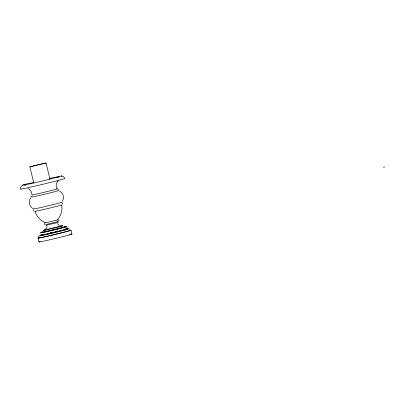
<?xml version="1.0" encoding="UTF-8"?>
<svg xmlns="http://www.w3.org/2000/svg" width="405" height="405" viewBox="0 0 405 405"><rect width="100%" height="100%" fill="white"/><g stroke="black" fill="none" stroke-linecap="round" stroke-linejoin="round"><path stroke-width="0.61" d="M57.824 223.352C57.652 224.74 59.186 225.458 60.34 225.605M31.008 195.888L31.084 196.547M20.25 188.36C21.455 182.716 30.031 184.472 34.02 182.164M33.423 209.628L33.807 211.005M62.613 204.064L62.335 202.662M45.466 222.76C44.423 222.826 43.831 224.451 45.152 224.588M62.299 201.331C64.673 197.929 63.256 192.724 59.469 191.008M38.602 236.854L39.032 236.282M45.952 222.73L57.389 219.956L59.743 216.614L61.292 212.858L61.975 208.858L61.757 204.839A13.816 0.314 -13.5 0 1 47.967 208.484A13.816 0.314 -13.5 0 1 34.972 211.248M57.697 181.415C55.936 183.44 55.677 186.568 57.085 188.862M33.777 183.009L29.904 166.875L37.63 164.82L46.059 162.982L49.931 179.121M46.059 162.982L29.904 166.875M30.739 197.883C27.758 201.452 29.514 207.512 33.944 208.924A14.205 0.324 -13.5 0 0 49.334 205.548A14.205 0.324 -13.5 0 0 61.317 202.277M57.389 219.956L57.1 219.966M57.637 181.475L58.34 180.777M58.649 221.358L59.089 220.366L58.117 219.819M45.643 229.124L46.879 227.777L47.036 226.405M57.287 177.547L57.728 177.324M58.173 177.117L59.57 176.595L42.596 180.989L24.259 185.08L25.712 184.938M43.882 230.521L43.613 230.653L62.643 226.036M46.484 225.175L46.069 225.317L58.123 222.411M57.961 231.068L57.211 231.285M22.68 185.222L23.055 185.105M23.541 184.953L23.9 184.842M50.372 232.829L50.944 232.667M45.583 229.589L43.553 230.197L62.699 225.615L61.656 225.767M55.895 231.625L56.386 231.498M49.506 178.448L61.438 176.018M55.581 231.528L56.092 231.407M383.434 167.25L384.75 166.966M51.172 232.738L50.519 232.875M57.343 231.139L57.864 231.037M57.712 221.656L58.031 221.621L45.856 224.552M61.514 176.013L63.367 176.499L64.41 177.719M25.444 184.948L25.935 184.933M61.114 176.028L61.843 176.003M69.321 229.012L69.964 229.326M45.643 222.765C40.596 220.796 36.536 216.483 34.921 211.309M27.904 188.593C30.071 189.479 31.636 191.616 31.828 193.949M57.728 188.922L58.472 189.945M71.052 230.217L71.984 234.085M66.8 226.527L67.341 228.779M38.035 238.115L38.961 241.982M66.734 228.825A14.671 0.334 -13.5 0 1 62.532 230.263A14.671 0.334 -13.5 0 1 44.145 234.647A14.671 0.334 -13.5 0 1 42.247 234.662M65.063 229.164A14.671 0.334 -13.5 0 1 65.681 229.033M67.918 229.022A14.671 0.334 -13.5 0 1 55.763 232.369A14.671 0.334 -13.5 0 1 39.867 235.831M70.384 230.293A16.58 0.375 -13.5 0 1 54.67 234.52A16.58 0.375 -13.5 0 1 38.652 237.912M39.204 237.725A16.58 0.375 -13.5 0 1 40.07 237.467M70.171 230.288A16.985 0.385 -13.5 0 1 54.675 234.53A16.985 0.385 -13.5 0 1 38.829 237.816M39.234 237.689A16.985 0.385 -13.5 0 1 39.715 237.548M71.103 234.156A16.985 0.385 -13.5 0 1 55.014 238.54A16.985 0.385 -13.5 0 1 40.161 241.557M69.609 234.434A16.985 0.385 -13.5 0 1 70.181 234.323M64.284 178.504A22.776 0.516 -13.5 0 1 41.907 184.503A22.776 0.516 -13.5 0 1 21.014 188.857M64.425 226.587A12.671 0.289 -13.5 0 1 53.106 229.731A12.671 0.289 -13.5 0 1 42.803 231.761M65.2 226.83A12.671 0.289 -13.5 0 1 54.078 229.893A12.671 0.289 -13.5 0 1 41.573 232.526M66.643 228.855A13.654 0.309 -13.5 0 1 53.708 232.384A13.654 0.309 -13.5 0 1 41.771 234.809M64.921 229.19A13.654 0.309 -13.5 0 1 65.904 228.992M65.362 226.744A13.654 0.309 -13.5 0 1 54.118 229.903A13.654 0.309 -13.5 0 1 41.234 232.556M56.877 188.867A12.995 0.294 -13.5 0 1 44.11 192.289A12.995 0.294 -13.5 0 1 32.187 194.775M58.128 190.593A13.821 0.314 -13.5 0 1 44.545 194.233A13.821 0.314 -13.5 0 1 31.868 196.876M59.079 176.742L58.659 176.904L59.11 176.742"/></g></svg>
